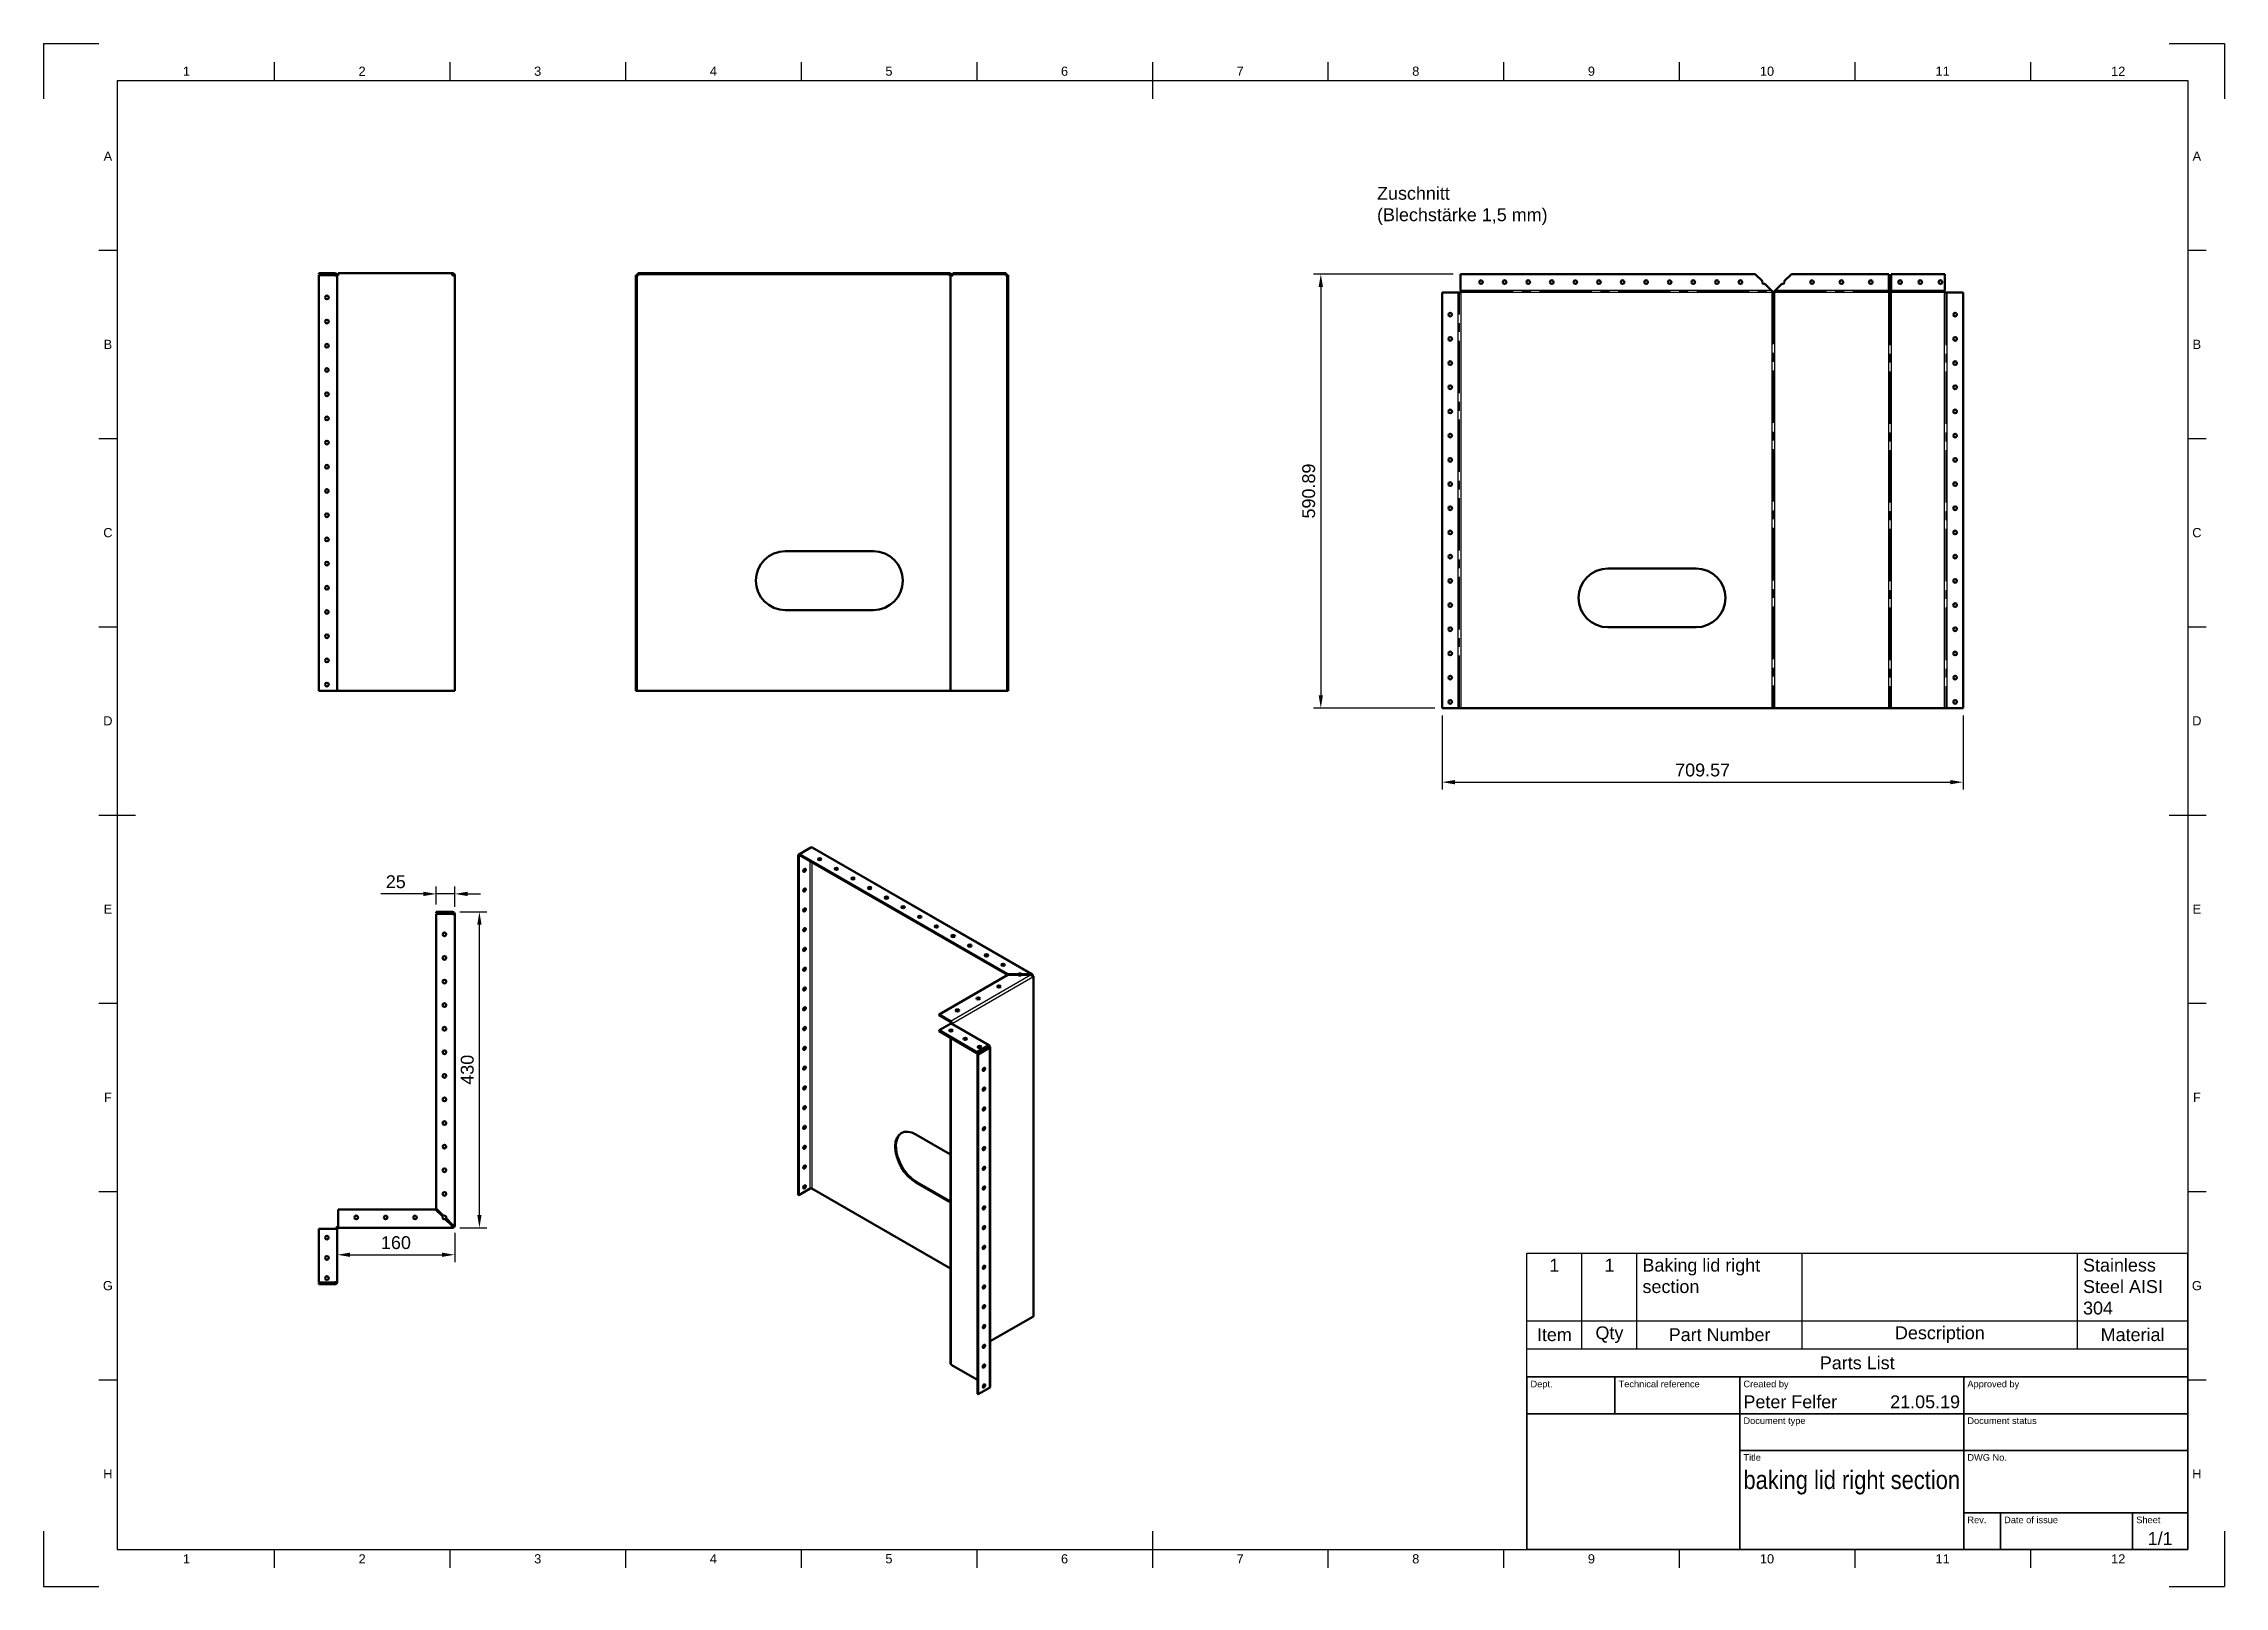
# Model space of a CAD drawing. Header units: millimetres. Extents: x 0 to 594, y 0 to 420.
import ezdxf
from ezdxf.enums import TextEntityAlignment as Align

# ---------------------------------------------------------------- set-up
doc = ezdxf.new("R2010")
doc.units = ezdxf.units.MM
doc.header["$LTSCALE"] = 0.75
doc.linetypes.add('CENTER2', pattern=[28.575, 19.05, -3.175, 3.175, -3.175])
for name, color, linetype, lineweight in [('Bend Center', 7, 'CENTER2', 25), ('Border', 7, 'Continuous', 25), ('FD_Dimensions', 7, 'Continuous', 25), ('Notes', 7, 'Continuous', 25), ('Parts Lists', 7, 'Continuous', 25), ('TitleBlock', 7, 'Continuous', 35), ('Visible', 7, 'Continuous', 50), ('Visible Narrow', 7, 'Continuous', 25)]:
    doc.layers.add(name, color=color, linetype=linetype, lineweight=lineweight)
doc.styles.add('FusionTitle', font='')
doc.styles.get("Standard").update_dxf_attribs({"font": 'arial.ttf'})
doc.styles.get('FusionTitle').set_extended_font_data('Arial Unicode MS')
doc.dimstyles.new('Dim-ISO-25', dxfattribs={"dimtxt": 3.5, "dimasz": 3.5, "dimexe": 2, "dimexo": 2, "dimgap": 1.5, "dimtad": 1, "dimzin": 12, "dimdsep": 46, "dimtxsty": 'Standard', "dimcen": 0, "dimazin": 3, "dimtp": 0.1, "dimtm": 0.1, "dimtfac": 0.714, "dimtmove": 0, "dimatfit": 3, "dimfxl": 1, "dimtzin": 12, "dimarcsym": 0})

# ---------------------------------------------------------------- blocks, each defined once
blk = doc.blocks.new('ISO_TITLEBLOCK')
at = {"layer": 'TitleBlock'}
for p, q in [((0, 47), (-180, 47)), ((-180, 47), (-180, 0)), ((-156, 37), (-156, 47)), ((-122, 0), (-122, 47)), ((-61, 0), (-61, 47)), ((0, 0), (0, 47)), ((-180, 37), (0, 37)), ((-122, 27), (0, 27)), ((-61, 10), (0, 10)), ((-51, 0), (-51, 10)), ((-15, 0), (-15, 10)), ((-180, 0), (0, 0))]:
    blk.add_line(p, q, dxfattribs=at)
at = {"layer": 'TitleBlock', "style": 'FusionTitle'}
for s, p in [('Dept.', (-179, 46)), ('Technical reference', (-155, 46)), ('Created by', (-121, 46)), ('Approved by', (-60, 46)), ('Document type', (-121, 36)), ('Document status', (-60, 36)), ('Title', (-121, 26)), ('DWG No.', (-60, 26)), ('Rev.', (-60, 9)), ('Date of issue', (-50, 9)), ('Sheet', (-14, 9))]:
    blk.add_text(s, height=1.8, dxfattribs=at).set_placement(p, align=Align.TOP_LEFT)
for tag, p, height in [('DEPT', (-179, 38.5), 3.5), ('TECHNICAL_REFERENCE', (-155, 38.5), 3.5), ('CREATED_BY', (-121, 38.5), 3.5), ('APPROVED_BY', (-60, 38.5), 3.5), ('DOCUMENT_TYPE', (-121, 28.5), 3.5), ('DOCUMENT_STATUS', (-60, 28.5), 3.5), ('TITLE_1', (-121, 16.5), 5), ('TITLE_2', (-121, 9), 5), ('TITLE_3', (-121, 1.5), 5), ('DATE_OF_ISSUE', (-50, 1.5), 3.5)]:
    blk.add_attdef(tag, p, '', height=height, dxfattribs=at)
for tag, p in [('CREATED_DATE', (-62, 38.5)), ('APPROVED_DATE', (-1, 38.5))]:
    blk.add_attdef(tag, text='', height=3.5, dxfattribs=at).set_placement(p, align=Align.RIGHT)
for tag, height, p in [('DRAWING_NUMBER', 5, (-30.5, 16.6)), ('REV', 3.5, (-56, 3.1)), ('SHEET', 3.5, (-7.5, 3.1))]:
    blk.add_attdef(tag, text='', height=height, dxfattribs=at).set_placement(p, align=Align.MIDDLE)
blk = doc.blocks.new('ISO_A2_SHEET')
at = {"layer": 'Border'}
for p, q in [((0, 420), (15, 420)), ((0, 420), (0, 405)), ((579, 420), (594, 420)), ((594, 420), (594, 405)), ((20, 410), (584, 410)), ((20, 410), (20, 10)), ((62.8335, 415), (62.8335, 410)), ((110.6668, 415), (110.6668, 410)), ((158.5001, 415), (158.5001, 410)), ((206.3334, 415), (206.3334, 410)), ((254.1667, 415), (254.1667, 410)), ((302, 415), (302, 405)), ((349.8333, 415), (349.8333, 410)), ((397.6666, 415), (397.6666, 410)), ((445.4999, 415), (445.4999, 410)), ((493.3332, 415), (493.3332, 410)), ((541.1665, 415), (541.1665, 410)), ((584, 410), (584, 10)), ((15, 363.75), (20, 363.75)), ((584, 363.75), (589, 363.75)), ((15, 312.5), (20, 312.5)), ((584, 312.5), (589, 312.5)), ((15, 261.25), (20, 261.25)), ((584, 261.25), (589, 261.25)), ((15, 210), (25, 210)), ((579, 210), (589, 210)), ((15, 158.75), (20, 158.75)), ((584, 158.75), (589, 158.75)), ((15, 107.5), (20, 107.5)), ((584, 107.5), (589, 107.5)), ((15, 56.25), (20, 56.25)), ((584, 56.25), (589, 56.25)), ((0, 15), (0, 0)), ((302, 15), (302, 5)), ((594, 15), (594, 0)), ((20, 10), (584, 10)), ((62.8335, 10), (62.8335, 5)), ((110.6668, 10), (110.6668, 5)), ((158.5001, 10), (158.5001, 5)), ((206.3334, 10), (206.3334, 5)), ((254.1667, 10), (254.1667, 5)), ((349.8333, 10), (349.8333, 5)), ((397.6666, 10), (397.6666, 5)), ((445.4999, 10), (445.4999, 5)), ((493.3332, 10), (493.3332, 5)), ((541.1665, 10), (541.1665, 5)), ((0, 0), (15, 0)), ((579, 0), (594, 0))]:
    blk.add_line(p, q, dxfattribs=at)
at = {"layer": 'Border', "style": 'FusionTitle'}
for s, p in [('1', (38.91685, 412.5)), ('2', (86.75015, 412.5)), ('3', (134.58345, 412.5)), ('4', (182.41675, 412.5)), ('5', (230.25005, 412.5)), ('6', (278.08335, 412.5)), ('7', (325.91665, 412.5)), ('8', (373.74995, 412.5)), ('9', (421.58325, 412.5)), ('10', (469.41655, 412.5)), ('11', (517.24985, 412.5)), ('12', (565.08315, 412.5)), ('A', (17.5, 389.375)), ('A', (586.5, 389.375)), ('B', (17.5, 338.125)), ('B', (586.5, 338.125)), ('C', (17.5, 286.875)), ('C', (586.5, 286.875)), ('D', (17.5, 235.625)), ('D', (586.5, 235.625)), ('E', (17.5, 184.375)), ('E', (586.5, 184.375)), ('F', (17.5, 133.125)), ('F', (586.5, 133.125)), ('G', (17.5, 81.875)), ('G', (586.5, 81.875)), ('H', (17.5, 30.625)), ('H', (586.5, 30.625)), ('1', (38.91685, 7.5)), ('2', (86.75015, 7.5)), ('3', (134.58345, 7.5)), ('4', (182.41675, 7.5)), ('5', (230.25005, 7.5)), ('6', (278.08335, 7.5)), ('7', (325.91665, 7.5)), ('8', (373.74995, 7.5)), ('9', (421.58325, 7.5)), ('10', (469.41655, 7.5)), ('11', (517.24985, 7.5)), ('12', (565.08315, 7.5))]:
    blk.add_text(s, height=2.5, dxfattribs=at).set_placement(p, align=Align.MIDDLE)
blk = doc.blocks.new('*D14')
at = {"layer": 'Defpoints', "color": 0, "transparency": 16777216}
for p in [(385.912137, 357.2824), (347.883221, 239.103816), (380.921421, 239.103816)]:
    blk.add_point(p, dxfattribs=at)
at = {"layer": 'FD_Dimensions', "lineweight": -2, "transparency": 16777216}
for p, q in [((383.912137, 357.2824), (345.883221, 357.2824)), ((347.883221, 353.7824), (347.883221, 242.603816)), ((378.921421, 239.103816), (345.883221, 239.103816))]:
    blk.add_line(p, q, dxfattribs=at)
at = {"layer": 'FD_Dimensions', "transparency": 16777216}
for points in [[(347.299888, 353.7824), (348.466554, 353.7824), (347.883221, 357.2824)], [(347.299888, 242.603816), (348.466554, 242.603816), (347.883221, 239.103816)]]:
    blk.add_solid(points, dxfattribs=at)
at = {"layer": 'FD_Dimensions', "color": 0, "transparency": 16777216, "insert": (344.596215, 298.193108), "char_height": 3.5, "attachment_point": 5, "rotation": 90}
blk.add_mtext('590.89', dxfattribs=at)
blk = doc.blocks.new('*D15')
at = {"layer": 'Defpoints', "color": 0, "transparency": 16777216}
for p in [(380.921421, 239.103816), (522.835757, 239.103816), (522.835757, 218.940445)]:
    blk.add_point(p, dxfattribs=at)
at = {"layer": 'FD_Dimensions', "lineweight": -2, "transparency": 16777216}
for p, q in [((380.921421, 237.103816), (380.921421, 216.940445)), ((522.835757, 237.103816), (522.835757, 216.940445)), ((384.421421, 218.940445), (519.335757, 218.940445))]:
    blk.add_line(p, q, dxfattribs=at)
at = {"layer": 'FD_Dimensions', "transparency": 16777216}
for points in [[(384.421421, 219.523778), (384.421421, 218.357112), (380.921421, 218.940445)], [(519.335757, 219.523778), (519.335757, 218.357112), (522.835757, 218.940445)]]:
    blk.add_solid(points, dxfattribs=at)
at = {"layer": 'FD_Dimensions', "color": 0, "transparency": 16777216, "insert": (451.878589, 222.22745), "char_height": 3.5, "attachment_point": 5}
blk.add_mtext('709.57', dxfattribs=at)
blk = doc.blocks.new('*D16')
at = {"layer": 'Defpoints', "color": 0, "transparency": 16777216}
for p in [(111.367018, 183.635934), (118.703068, 183.635934), (111.367018, 97.635934)]:
    blk.add_point(p, dxfattribs=at)
at = {"layer": 'FD_Dimensions', "lineweight": -2, "transparency": 16777216}
for p, q in [((113.367018, 183.635934), (120.703068, 183.635934)), ((118.703068, 101.135934), (118.703068, 180.135934)), ((113.367018, 97.635934), (120.703068, 97.635934))]:
    blk.add_line(p, q, dxfattribs=at)
at = {"layer": 'FD_Dimensions', "transparency": 16777216}
for points in [[(118.119735, 180.135934), (119.286401, 180.135934), (118.703068, 183.635934)], [(118.119735, 101.135934), (119.286401, 101.135934), (118.703068, 97.635934)]]:
    blk.add_solid(points, dxfattribs=at)
at = {"layer": 'FD_Dimensions', "color": 0, "transparency": 16777216, "insert": (115.414869, 140.635934), "char_height": 3.5, "attachment_point": 5, "rotation": 90}
blk.add_mtext('430', dxfattribs=at)
blk = doc.blocks.new('*D17')
at = {"layer": 'Defpoints', "color": 0, "transparency": 16777216}
for p in [(106.967018, 188.527206), (106.967018, 183.635934), (111.967018, 183.035934)]:
    blk.add_point(p, dxfattribs=at)
at = {"layer": 'FD_Dimensions', "lineweight": -2, "transparency": 16777216}
for p, q in [((106.967018, 185.635934), (106.967018, 190.527206)), ((111.967018, 185.035934), (111.967018, 190.527206)), ((103.467018, 188.527206), (91.867427, 188.527206)), ((111.967018, 188.527206), (106.967018, 188.527206)), ((115.467018, 188.527206), (118.967018, 188.527206))]:
    blk.add_line(p, q, dxfattribs=at)
at = {"layer": 'FD_Dimensions', "transparency": 16777216}
for points in [[(103.467018, 189.11054), (103.467018, 187.943873), (106.967018, 188.527206)], [(115.467018, 189.11054), (115.467018, 187.943873), (111.967018, 188.527206)]]:
    blk.add_solid(points, dxfattribs=at)
at = {"layer": 'FD_Dimensions', "color": 0, "transparency": 16777216, "insert": (95.917222, 191.814212), "char_height": 3.5, "attachment_point": 5}
blk.add_mtext('25', dxfattribs=at)
blk = doc.blocks.new('*D18')
at = {"layer": 'Defpoints', "color": 0, "transparency": 16777216}
for p in [(111.967018, 98.235934), (79.967018, 90.271283), (111.967018, 90.271283)]:
    blk.add_point(p, dxfattribs=at)
at = {"layer": 'FD_Dimensions', "lineweight": -2, "transparency": 16777216}
for p, q in [((111.967018, 96.235934), (111.967018, 88.271283)), ((83.467018, 90.271283), (108.467018, 90.271283))]:
    blk.add_line(p, q, dxfattribs=at)
at = {"layer": 'FD_Dimensions', "transparency": 16777216}
for points in [[(83.467018, 90.854616), (83.467018, 89.687949), (79.967018, 90.271283)], [(108.467018, 90.854616), (108.467018, 89.687949), (111.967018, 90.271283)]]:
    blk.add_solid(points, dxfattribs=at)
at = {"layer": 'FD_Dimensions', "color": 0, "transparency": 16777216, "insert": (95.967018, 93.558288), "char_height": 3.5, "attachment_point": 5}
blk.add_mtext('160', dxfattribs=at)
blk = doc.blocks.new('*T13')
at = {"layer": 'Parts Lists', "color": 0, "linetype": 'ByBlock', "lineweight": -2, "transparency": 16777216}
for p, q in [((0, 33.695771), (180, 33.695771)), ((0, 0), (0, 33.695771)), ((15, 7.666667), (15, 33.695771)), ((30, 7.666667), (30, 33.695771)), ((75, 7.666667), (75, 33.695771)), ((150, 7.666667), (150, 33.695771)), ((180, 0), (180, 33.695771)), ((0, 15.333333), (180, 15.333333)), ((0, 7.666667), (180, 7.666667)), ((0, 0), (180, 0))]:
    blk.add_line(p, q, dxfattribs=at)
at = {"layer": 'Parts Lists', "color": 0, "transparency": 16777216, "char_height": 3.5}
for s, insert, width, attachment_point in [('1', (7.5, 32.195771), 12, 2), ('1', (22.5, 32.195771), 12, 2), ('Baking lid right section', (31.5, 32.195771), 42, 1), ('Stainless Steel AISI 304', (151.5, 32.195771), 27, 1), ('Item', (7.5, 11.5), 12, 5), ('Qty', (22.5, 11.5), 12, 5), ('Part Number', (52.5, 11.5), 42, 5), ('Description', (112.5, 11.5), 72, 5), ('Material', (165, 11.5), 27, 5), ('Parts List', (90, 3.833333), 177, 5)]:
    blk.add_mtext(s, dxfattribs=dict(at, insert=insert, width=width, attachment_point=attachment_point))

msp = doc.modelspace()

# ---------------------------------------------------------------- linework, layer by layer
at = {"layer": 'Bend Center'}
for p, q in [((385.6607, 239.1038), (385.6607, 352.2038)), ((386, 352.5431), (470.9272, 352.5431)), ((471.1393, 352.4552), (471.1393, 239.1038)), ((471.3514, 352.5431), (502.5786, 352.5431)), ((502.9179, 352.2038), (502.9179, 239.1038)), ((503.2572, 352.5431), (517.7572, 352.5431)), ((518.0965, 352.2038), (518.0965, 239.1038))]:
    msp.add_line(p, q, dxfattribs=at)
at = {"layer": 'Visible'}
for p, q in [((74.967, 357.5058), (74.967, 357.2058)), ((79.367, 357.5058), (74.967, 357.5058)), ((79.367, 357.2058), (74.967, 357.2058)), ((74.967, 356.9937), (74.967, 243.8058)), ((79.367, 356.9937), (74.967, 356.9937)), ((79.367, 357.5058), (79.367, 357.2058)), ((79.367, 356.9058), (79.367, 356.9937)), ((79.367, 356.9058), (79.967, 356.9058)), ((80.267, 356.9058), (79.967, 356.9058)), ((79.967, 356.9058), (79.967, 243.8058)), ((80.267, 357.5058), (111.1549, 357.5058)), ((80.267, 357.5058), (80.267, 356.9058)), ((111.367, 357.5058), (111.1549, 357.5058)), ((111.367, 357.2058), (111.2963, 357.2058)), ((111.367, 356.9937), (111.3472, 356.9937)), ((111.367, 357.5058), (111.367, 357.2058)), ((111.367, 356.9058), (111.367, 356.9937)), ((111.367, 356.9058), (111.967, 356.9058)), ((111.967, 243.8058), (111.967, 356.9058)), ((385.9121, 357.2824), (385.9121, 352.8824)), ((466.1879, 357.2824), (385.9121, 357.2824)), ((468.1567, 355.3136), (466.1879, 357.2824)), ((476.0907, 357.2824), (474.1219, 355.3136)), ((502.5786, 357.2824), (476.0907, 357.2824)), ((502.5786, 352.2038), (502.5786, 357.2824)), ((503.2572, 357.2824), (503.2572, 352.2038)), ((517.845, 357.2824), (503.2572, 357.2824)), ((517.845, 352.8824), (517.845, 357.2824)), ((380.9214, 352.2917), (380.9214, 239.1038)), ((385.3214, 352.2917), (380.9214, 352.2917)), ((385.3214, 352.2038), (385.3214, 352.2917)), ((386, 352.2038), (385.3214, 352.2038)), ((385.9121, 352.8824), (386, 352.8824)), ((386, 352.8824), (386, 352.2038)), ((470.9272, 352.5431), (468.8312, 354.6391)), ((473.4474, 354.6391), (471.3514, 352.5431)), ((503.2572, 352.2038), (502.5786, 352.2038)), ((517.7572, 352.8824), (517.845, 352.8824)), ((517.7572, 352.2038), (517.7572, 352.8824)), ((518.4358, 352.2038), (517.7572, 352.2038)), ((518.4358, 352.2917), (518.4358, 352.2038)), ((522.8358, 352.2917), (518.4358, 352.2917)), ((522.8358, 239.1038), (522.8358, 352.2917)), ((426.1, 277.1038), (450.1, 277.1038)), ((450.1, 261.1038), (426.1, 261.1038)), ((79.367, 243.8058), (74.967, 243.8058)), ((79.367, 243.8058), (79.967, 243.8058)), ((79.967, 243.8058), (80.267, 243.8058)), ((111.367, 243.8058), (80.267, 243.8058)), ((111.967, 243.8058), (111.367, 243.8058)), ((380.9214, 239.1038), (522.8358, 239.1038))]:
    msp.add_line(p, q, dxfattribs=at)
at = {"layer": 'Visible', "extrusion": (1, -2e-16, 2.966e-13)}
for p, q in [((161.3138, 356.9937), (161.6138, 356.9937)), ((161.3138, 243.8058), (161.3138, 356.9937)), ((161.6138, 356.9937), (161.6138, 243.8058)), ((161.9138, 356.9058), (161.6138, 356.9058)), ((161.8259, 357.5058), (161.8259, 357.2058)), ((161.8259, 357.5058), (242.1017, 357.5058)), ((242.1017, 357.2058), (161.8259, 357.2058)), ((161.9138, 357.2058), (161.9138, 356.9058)), ((242.1017, 357.5058), (242.1017, 357.2058)), ((242.3138, 357.5058), (242.1017, 357.5058)), ((242.3138, 357.2058), (242.1017, 357.2058)), ((242.3138, 357.5058), (242.3138, 357.2058)), ((246.7138, 357.5058), (242.3138, 357.5058)), ((246.7138, 357.2058), (242.3138, 357.2058)), ((247.0138, 356.9058), (246.7138, 356.9058)), ((247.0138, 356.9058), (247.6138, 356.9058)), ((247.0138, 243.8058), (247.0138, 356.9058)), ((247.6138, 357.5058), (247.6138, 357.2058)), ((247.6138, 357.5058), (262.2017, 357.5058)), ((247.6138, 357.2058), (247.6138, 356.9058)), ((262.2017, 357.2058), (247.6138, 357.2058)), ((262.1138, 356.9058), (262.1138, 357.2058)), ((262.4138, 356.9058), (262.1138, 356.9058)), ((262.2017, 357.5058), (262.2017, 357.2058)), ((262.4138, 243.8058), (262.4138, 356.9937)), ((262.7138, 356.9937), (262.4138, 356.9937)), ((262.7138, 356.9937), (262.7138, 243.8058)), ((202.0138, 281.8058), (226.0138, 281.8058)), ((226.0138, 265.8058), (202.0138, 265.8058)), ((161.3138, 243.8058), (161.6138, 243.8058)), ((161.6138, 243.8058), (161.9138, 243.8058)), ((161.9138, 243.8058), (246.7138, 243.8058)), ((247.0138, 243.8058), (246.7138, 243.8058)), ((247.0138, 243.8058), (247.6138, 243.8058)), ((247.6138, 243.8058), (262.1138, 243.8058)), ((262.1138, 243.8058), (262.4138, 243.8058)), ((262.7138, 243.8058), (262.4138, 243.8058))]:
    msp.add_line(p, q, dxfattribs=at)
at = {"layer": 'Visible', "extrusion": (0.707107, -0.407196, 0.578093)}
for p, q in [((205.8597, 199.3509), (205.4976, 199.1424)), ((205.4976, 106.6059), (205.4976, 199.1424)), ((205.4976, 199.1424), (205.7097, 199.0202)), ((205.8603, 199.1069), (205.7097, 199.0202)), ((205.7097, 199.0202), (205.7097, 106.4838)), ((208.971, 201.1442), (205.8597, 199.3525)), ((205.8597, 199.3525), (262.6232, 166.6646)), ((205.8597, 199.3525), (205.8597, 199.1072)), ((262.5603, 166.4556), (205.8597, 199.1072)), ((209.0331, 201.1084), (208.971, 201.1442)), ((209.3325, 201.1378), (269.22, 166.6509)), ((262.6232, 166.4918), (243.8935, 155.7061)), ((265.4075, 166.6646), (262.6232, 166.6646)), ((262.6232, 166.6646), (262.6232, 166.4918)), ((265.4075, 166.4918), (262.6232, 166.4918)), ((265.4075, 166.4918), (265.4075, 166.6646)), ((266.3615, 166.6646), (266.3615, 166.4918)), ((268.8458, 166.6646), (266.3615, 166.6646)), ((268.8458, 166.4918), (266.3615, 166.4918)), ((268.8458, 166.6646), (268.8458, 166.4918)), ((269.5958, 166.0877), (269.5958, 73.6231)), ((247.0048, 153.9144), (243.8935, 155.7061)), ((243.8935, 155.7061), (243.8935, 155.4608)), ((247.0048, 153.6691), (243.8935, 155.4608)), ((247.0048, 153.1815), (243.8935, 151.3898)), ((243.8935, 151.3898), (254.2087, 145.4497)), ((243.8935, 151.3898), (243.8935, 151.1445)), ((254.2087, 145.2044), (243.8935, 151.1445)), ((247.0411, 151.3446), (247.0411, 151.0269)), ((247.0411, 149.3319), (247.0411, 60.5928)), ((247.429, 153.1796), (247.2169, 153.3017)), ((247.3042, 153.2109), (257.5572, 147.3065)), ((257.3199, 147.2413), (254.2087, 145.4497)), ((257.3199, 146.9961), (254.2087, 145.2044)), ((254.2087, 145.4497), (254.2087, 145.2044)), ((254.3587, 144.9446), (257.4699, 146.7363)), ((254.5708, 144.8225), (254.3587, 144.9446)), ((254.3587, 52.4082), (254.3587, 144.9446)), ((257.6821, 146.6141), (254.5708, 144.8225)), ((254.5708, 144.8225), (254.5708, 52.286)), ((257.2578, 147.2771), (257.3199, 147.2413)), ((257.3199, 147.2413), (257.3199, 146.9961)), ((257.6821, 147.0309), (257.4699, 146.9088)), ((257.6821, 146.6141), (257.4699, 146.7363)), ((257.6821, 146.5423), (257.6821, 146.6141)), ((257.8578, 146.7866), (257.8578, 54.322)), ((237.6002, 123.0137), (247.0411, 117.577)), ((205.7097, 106.4838), (208.821, 108.2754)), ((209.2453, 108.2754), (247.0411, 86.5102)), ((247.0411, 104.4963), (237.6002, 109.9329)), ((237.8124, 110.0551), (247.0411, 104.7406)), ((205.4976, 106.6059), (205.7097, 106.4838)), ((269.42, 73.3788), (257.8578, 66.7205)), ((247.2169, 60.3485), (254.3587, 56.2358)), ((257.6821, 54.0777), (254.5708, 52.286)), ((254.5708, 52.286), (254.3587, 52.4082))]:
    msp.add_line(p, q, dxfattribs=at)
at = {"layer": 'Visible', "extrusion": (-6e-16, -1, 2.967e-13)}
for p, q in [((106.967, 183.6359), (106.967, 183.3359)), ((111.367, 183.6359), (106.967, 183.6359)), ((111.367, 183.3359), (106.967, 183.3359)), ((106.967, 183.1238), (106.967, 102.8481)), ((111.367, 183.1238), (106.967, 183.1238)), ((111.367, 183.6359), (111.367, 183.3359)), ((111.367, 183.0359), (111.367, 183.1238)), ((111.367, 183.0359), (111.967, 183.0359)), ((111.967, 183.0359), (111.967, 98.2359)), ((106.7549, 102.6359), (80.267, 102.6359)), ((80.267, 98.2359), (80.267, 102.6359)), ((108.7237, 100.6671), (106.7549, 102.6359)), ((108.9358, 100.8793), (106.967, 102.8481)), ((74.967, 97.3359), (74.967, 82.7481)), ((79.367, 97.3359), (74.967, 97.3359)), ((79.367, 97.3359), (79.967, 97.3359)), ((79.967, 97.3359), (79.967, 82.8359)), ((80.267, 98.2359), (80.267, 97.6359)), ((111.367, 97.6359), (80.267, 97.6359)), ((111.1549, 98.2359), (109.3982, 99.9926)), ((111.367, 98.4481), (109.6104, 100.2047)), ((111.967, 98.2359), (111.667, 98.2359)), ((79.367, 82.7481), (74.967, 82.7481)), ((74.967, 82.2359), (74.967, 82.5359)), ((74.967, 82.5359), (79.367, 82.5359)), ((79.367, 82.2359), (74.967, 82.2359)), ((79.367, 82.8359), (79.967, 82.8359)), ((79.367, 82.8359), (79.367, 82.7481)), ((79.367, 82.2359), (79.367, 82.5359))]:
    msp.add_line(p, q, dxfattribs=at)
at = {"layer": 'Visible', "extrusion": (0, 0, -1)}
for centre in [(-77.167, 350.9176), (-391.5231, 355.0824), (-397.9462, 355.0824), (-404.3692, 355.0824), (-410.7923, 355.0824), (-417.2154, 355.0824), (-423.6385, 355.0824), (-430.0615, 355.0824), (-436.4846, 355.0824), (-442.9077, 355.0824), (-449.3308, 355.0824), (-455.7539, 355.0824), (-462.1769, 355.0824), (-481.6786, 355.0824), (-489.6786, 355.0824), (-497.6786, 355.0824), (-505.6572, 355.0824), (-511.1572, 355.0824), (-516.6572, 355.0824), (-77.167, 344.3293), (-383.1214, 346.2156), (-520.6358, 346.2156), (-383.1214, 339.6273), (-520.6358, 339.6273), (-77.167, 337.7411), (-383.1214, 333.0391), (-520.6358, 333.0391), (-77.167, 331.1529), (-383.1214, 326.4509), (-520.6358, 326.4509), (-77.167, 324.5646), (-77.167, 317.9764), (-383.1214, 319.8626), (-520.6358, 319.8626), (-77.167, 311.3882), (-383.1214, 313.2744), (-520.6358, 313.2744), (-77.167, 304.7999), (-383.1214, 306.6862), (-520.6358, 306.6862), (-77.167, 298.2117), (-383.1214, 300.0979), (-520.6358, 300.0979), (-77.167, 291.6235), (-383.1214, 293.5097), (-520.6358, 293.5097), (-77.167, 285.0352), (-383.1214, 286.9215), (-520.6358, 286.9215), (-383.1214, 280.3332), (-520.6358, 280.3332), (-77.167, 278.447), (-383.1214, 273.745), (-520.6358, 273.745), (-77.167, 271.8588), (-383.1214, 267.1568), (-520.6358, 267.1568), (-77.167, 265.2705), (-77.167, 258.6823), (-383.1214, 260.5685), (-520.6358, 260.5685), (-77.167, 252.0941), (-383.1214, 253.9803), (-520.6358, 253.9803), (-77.167, 245.5058), (-383.1214, 247.3921), (-520.6358, 247.3921), (-383.1214, 240.8038), (-520.6358, 240.8038), (-109.167, 177.5129), (-109.167, 171.0898), (-109.167, 164.6667), (-109.167, 158.2436), (-109.167, 151.8205), (-109.167, 145.3975), (-109.167, 138.9744), (-109.167, 132.5513), (-109.167, 126.1282), (-109.167, 119.7052), (-109.167, 113.2821), (-109.167, 106.859), (-77.167, 94.9359), (-85.167, 100.4359), (-93.167, 100.4359), (-101.167, 100.4359), (-77.167, 89.4359), (-77.167, 83.9359)]:
    msp.add_circle(centre, 0.5, dxfattribs=at)
at = {"layer": 'Visible'}
for centre, radius, start, end in [((79.367, 356.9058), 0.6, 0, 90), ((79.367, 356.9058), 0.3, 0, 90), ((246.7138, 356.9058), 0.6, 0, 90), ((246.7138, 356.9058), 0.3, 0, 90), ((471.1393, 352.7552), 0.3, 225, 315), ((111.367, 183.0359), 0.6, 0, 90), ((111.367, 183.0359), 0.3, 0, 90), ((80.267, 97.3359), 0.3, 90, 180), ((111.367, 98.2359), 0.3, 270, 0), ((79.367, 82.8359), 0.3, 270, 0)]:
    msp.add_arc(centre, radius, start, end, dxfattribs=at)
at = {"layer": 'Visible', "extrusion": (0, 0, -1)}
for centre, radius, start, end in [((-468.6, 355.0824), 0.5, 242.457603, 27.542397), ((-473.6786, 355.0824), 0.5, 152.457603, 297.542397), ((-426.1, 269.1038), 8, 270, 90), ((-450.1, 269.1038), 8, 90, 270), ((-109.167, 100.4359), 0.5, 62.457603, 207.542397), ((-80.267, 97.3359), 0.6, 360, 90), ((-109.167, 100.4359), 0.5, 242.457603, 27.542397), ((-111.367, 98.2359), 0.6, 180, 270), ((-79.367, 82.8359), 0.6, 180, 270)]:
    msp.add_arc(centre, radius, start, end, dxfattribs=at)
at = {"layer": 'Visible', "extrusion": (0, -2e-16, -1)}
for centre, start, end in [((-202.0138, 273.8058), 270, 90), ((-226.0138, 273.8058), 90, 270)]:
    msp.add_arc(centre, 8, start, end, dxfattribs=at)
at = {"layer": 'Visible'}
for centre, major_axis, ratio, start_param, end_param in [((209.0331, 200.6179), (0.2994, 0.52), 0.57809312, 0, 0.78346445), ((211.3829, 197.7183), (0.5, 0), 0.5758617, 0.43996528, 2.70162737), ((207.0532, 195.0707), (0.2495, 0.4333), 0.57809312, 3.57883851, 5.84593945), ((215.9247, 195.1029), (0.5, 0), 0.5758617, 0.43996528, 2.70162737), ((220.4665, 192.4874), (0.5, 0), 0.5758617, 0.43996528, 2.70162737), ((225.0083, 189.872), (0.5, 0), 0.5758617, 0.43996528, 2.70162737), ((207.0532, 189.6845), (0.2495, 0.4333), 0.57809312, 3.57883851, 5.84593945), ((207.0532, 184.2983), (0.2495, 0.4333), 0.57809312, 3.57883851, 5.84593945), ((229.5501, 187.2565), (0.5, 0), 0.5758617, 0.43996528, 2.70162737), ((234.0919, 184.6411), (0.5, 0), 0.5758617, 0.43996528, 2.70162737), ((207.0532, 178.9121), (0.2495, 0.4333), 0.57809312, 3.57883851, 5.84593945), ((238.6337, 182.0256), (-0.5, 0), 0.5758617, 3.58155794, 5.84322002), ((243.1755, 179.4102), (0.5, 0), 0.5758617, 0.43996528, 2.70162737), ((207.0532, 173.5259), (0.2495, 0.4333), 0.57809312, 3.57883851, 5.84593945), ((247.7173, 176.7947), (0.5, 0), 0.5758617, 0.43996528, 2.70162737), ((252.2591, 174.1793), (0.5, 0), 0.5758617, 0.43996528, 2.70162737), ((207.0532, 168.1397), (0.2495, 0.4333), 0.57809312, 3.57883851, 5.84593945), ((256.8009, 171.5638), (0.5, 0), 0.5758617, 0.43996528, 2.70162737), ((261.3427, 168.9484), (0.5, 0), 0.5758617, 0.43996528, 2.70162737), ((265.8845, 166.3329), (0.5, 0), 0.5758617, 0.43996528, 2.70162737), ((207.0532, 162.7535), (0.2495, 0.4333), 0.57809312, 3.57883851, 5.84593945), ((260.2276, 163.0754), (0.5, 0), 0.5758617, 0.43996528, 2.70162737), ((268.9958, 166.0877), (-0.3, 0), 0.5758617, 3.4496788, 3.62824115), ((207.0532, 157.3673), (0.2495, 0.4333), 0.57809312, 3.57883851, 5.84593945), ((248.9139, 156.5602), (0.5, 0), 0.5758617, 0.43996528, 2.70162737), ((254.5708, 159.8178), (0.5, 0), 0.5758617, 0.43996528, 2.70162737), ((207.0532, 151.9811), (0.2495, 0.4333), 0.57809312, 3.57883851, 5.84593945), ((247.1462, 151.0631), (0.5, 0), 0.5758617, 0.43996528, 2.70162737), ((247.0048, 153.4239), (-0.2994, 0.52), 0.57809312, 3.92892453, 5.49972085), ((247.0048, 153.4239), (-0.1497, 0.26), 0.57809312, 3.92892453, 5.49972085), ((247.0048, 152.6909), (0.2994, 0.52), 0.57809312, 0, 0.78346445), ((247.6411, 153.0574), (0.3, 0), 0.5758617, 2.35619449, 2.52305534), ((251.0353, 148.8235), (0.5, 0), 0.5758617, 0.43996528, 2.70162737), ((207.0532, 146.595), (0.2495, 0.4333), 0.57809312, 3.57883851, 5.84593945), ((254.9243, 146.5839), (0.5, 0), 0.5758617, 0.43996528, 2.70162737), ((257.2578, 146.7866), (0.2994, 0.52), 0.57809312, -0.78733187, 0.78346445), ((257.2578, 146.7866), (0.1497, 0.26), 0.57809312, -0.78733187, 0.48621309), ((257.2578, 146.7866), (-0.3, 0), 0.5758617, 2.65463306, 3.92699082), ((207.0532, 141.2088), (0.2495, 0.4333), 0.57809312, 3.57883851, 5.84593945), ((255.9143, 140.8729), (0.2495, 0.4333), 0.57809312, 3.57883851, 5.84593945), ((207.0532, 135.8226), (0.2495, 0.4333), 0.57809312, 3.57883851, 5.84593945), ((207.0532, 130.4364), (0.2495, 0.4333), 0.57809312, 3.57883851, 5.84593945), ((255.9143, 135.4867), (0.2495, 0.4333), 0.57809312, 3.57883851, 5.84593945), ((207.0532, 125.0502), (0.2495, 0.4333), 0.57809312, 3.57883851, 5.84593945), ((255.9143, 130.1006), (0.2495, 0.4333), 0.57809312, 3.57883851, 5.84593945), ((255.9143, 124.7144), (0.2495, 0.4333), 0.57809312, 3.57883851, 5.84593945), ((207.0532, 119.664), (0.2495, 0.4333), 0.57809312, 3.57883851, 5.84593945), ((237.8124, 116.5955), (-3.9923, 6.9327), 0.57809312, 0.02646847, 2.3581282), ((255.9143, 119.3282), (0.2495, 0.4333), 0.57809312, 3.57883851, 5.84593945), ((207.0532, 114.2778), (0.2495, 0.4333), 0.57809312, 3.57883851, 5.84593945), ((255.9143, 113.942), (0.2495, 0.4333), 0.57809312, 3.57883851, 5.84593945), ((207.0532, 108.8916), (0.2495, 0.4333), 0.57809312, 3.57883851, 5.84593945), ((255.9143, 108.5558), (0.2495, 0.4333), 0.57809312, 3.57883851, 5.84593945), ((255.9143, 103.1696), (0.2495, 0.4333), 0.57809312, 3.57883851, 5.84593945), ((255.9143, 97.7834), (0.2495, 0.4333), 0.57809312, 3.57883851, 5.84593945), ((255.9143, 92.3972), (0.2495, 0.4333), 0.57809312, 3.57883851, 5.84593945), ((255.9143, 87.011), (0.2495, 0.4333), 0.57809312, 3.57883851, 5.84593945), ((255.9143, 81.6248), (0.2495, 0.4333), 0.57809312, 3.57883851, 5.84593945), ((255.9143, 76.2386), (0.2495, 0.4333), 0.57809312, 3.57883851, 5.84593945), ((268.9958, 73.6231), (0.6, 0), 0.5758617, -0.78539816, 0), ((255.9143, 70.8524), (0.2495, 0.4333), 0.57809312, 3.57883851, 5.84593945), ((255.9143, 65.4662), (0.2495, 0.4333), 0.57809312, 3.57883851, 5.84593945), ((255.9143, 60.08), (0.2495, 0.4333), 0.57809312, 3.57883851, 5.84593945), ((255.9143, 54.6939), (0.2495, 0.4333), 0.57809312, 3.57883851, 5.84593945)]:
    msp.add_ellipse(centre, major_axis=major_axis, ratio=ratio, start_param=start_param, end_param=end_param, dxfattribs=at)
at = {"layer": 'Visible', "extrusion": (-3e-16, -3e-16, -1)}
for centre, major_axis, ratio, start_param, end_param in [((211.3829, 197.9636), (-0.5, 0), 0.5758617, 3.14159265, 9.42477796), ((215.9247, 195.3481), (-0.5, 0), 0.5758617, 3.14159265, 9.42477796), ((220.4665, 192.7327), (-0.5, 0), 0.5758617, 3.14159265, 9.42477796), ((225.0083, 190.1172), (-0.5, 0), 0.5758617, 3.14159265, 9.42477796), ((229.5501, 187.5018), (-0.5, 0), 0.5758617, 3.14159265, 9.42477796), ((234.0919, 184.8863), (-0.5, 0), 0.5758617, 3.14159265, 9.42477796), ((247.7173, 177.04), (-0.5, 0), 0.5758617, 3.14159265, 9.42477796), ((252.2591, 174.4245), (-0.5, 0), 0.5758617, 3.14159265, 9.42477796), ((256.8009, 171.8091), (-0.5, 0), 0.5758617, 3.14159265, 9.42477796), ((261.3427, 169.1936), (-0.5, 0), 0.5758617, 3.14159265, 9.42477796), ((260.2276, 163.3206), (-0.5, 0), 0.5758617, 3.14159265, 9.42477796), ((248.9139, 156.8055), (-0.5, 0), 0.5758617, 3.14159265, 9.42477796), ((247.1462, 151.3084), (-0.5, 0), 0.5758617, 3.14159265, 9.42477796), ((251.0353, 149.0688), (-0.5, 0), 0.5758617, 3.14159265, 9.42477796), ((254.9243, 146.8292), (-0.5, 0), 0.5758617, 3.14159265, 9.42477796), ((237.6002, 116.4733), (-3.9923, 6.9327), 0.57809312, 3.92505711, 7.06664976)]:
    msp.add_ellipse(centre, major_axis=major_axis, ratio=ratio, start_param=start_param, end_param=end_param, dxfattribs=at)
at = {"layer": 'Visible', "extrusion": (-3e-16, -4e-16, -1)}
for centre, major_axis, ratio, start_param, end_param in [((207.2654, 194.9485), (0.2495, 0.4333), 0.57809312, 1.57079633, 7.85398163), ((207.2654, 189.5623), (0.2495, 0.4333), 0.57809312, 1.57079633, 7.85398163), ((207.2654, 184.1761), (0.2495, 0.4333), 0.57809312, 1.57079633, 7.85398163), ((207.2654, 178.79), (0.2495, 0.4333), 0.57809312, 1.57079633, 7.85398163), ((207.2654, 173.4038), (0.2495, 0.4333), 0.57809312, 1.57079633, 7.85398163), ((207.2654, 168.0176), (0.2495, 0.4333), 0.57809312, 1.57079633, 7.85398163), ((207.2654, 162.6314), (0.2495, 0.4333), 0.57809312, 1.57079633, 7.85398163), ((207.2654, 157.2452), (0.2495, 0.4333), 0.57809312, 1.57079633, 7.85398163), ((207.2654, 151.859), (0.2495, 0.4333), 0.57809312, 1.57079633, 7.85398163), ((247.6411, 153.0574), (0.6, 0), 0.5758617, 3.66339664, 3.92699082), ((207.2654, 146.4728), (0.2495, 0.4333), 0.57809312, 1.57079633, 7.85398163), ((207.2654, 141.0866), (0.2495, 0.4333), 0.57809312, 1.57079633, 7.85398163), ((207.2654, 135.7004), (0.2495, 0.4333), 0.57809312, 1.57079633, 7.85398163), ((207.2654, 130.3142), (0.2495, 0.4333), 0.57809312, 1.57079633, 7.85398163), ((207.2654, 124.928), (0.2495, 0.4333), 0.57809312, 1.57079633, 7.85398163), ((207.2654, 119.5418), (0.2495, 0.4333), 0.57809312, 1.57079633, 7.85398163), ((207.2654, 114.1556), (0.2495, 0.4333), 0.57809312, 1.57079633, 7.85398163), ((207.2654, 108.7694), (0.2495, 0.4333), 0.57809312, 1.57079633, 7.85398163), ((257.2578, 54.322), (0.6, 0), 0.5758617, 0, 0.78539816)]:
    msp.add_ellipse(centre, major_axis=major_axis, ratio=ratio, start_param=start_param, end_param=end_param, dxfattribs=at)
at = {"layer": 'Visible', "extrusion": (-3e-16, -3e-16, -1)}
for centre in [(238.6337, 182.2709), (243.1755, 179.6554), (254.5708, 160.0631)]:
    msp.add_ellipse(centre, major_axis=(0.5, 0), ratio=0.5758617, dxfattribs=at)
at = {"layer": 'Visible', "extrusion": (-4e-16, 1e-16, -1)}
msp.add_ellipse((265.8845, 166.5782), major_axis=(-0.5, 0), ratio=0.5758617, start_param=0.30469265, end_param=2.8369, dxfattribs=at)
at = {"layer": 'Visible', "extrusion": (-3e-16, -1e-16, -1)}
msp.add_ellipse((265.8845, 166.5782), major_axis=(0.5, 0), ratio=0.5758617, start_param=0.30469265, end_param=2.8369, dxfattribs=at)
at = {"layer": 'Visible', "extrusion": (-3e-16, 1e-16, -1)}
msp.add_ellipse((268.9958, 166.0877), major_axis=(-0.6, 0), ratio=0.5758617, start_param=2.35619449, end_param=3.92699082, dxfattribs=at)
at = {"layer": 'Visible', "extrusion": (-4e-16, -2e-16, -1)}
msp.add_ellipse((257.2578, 146.7866), major_axis=(-0.6, 0), ratio=0.5758617, start_param=2.35619449, end_param=3.92699082, dxfattribs=at)
at = {"layer": 'Visible', "extrusion": (-2e-16, -3e-16, -1)}
for centre in [(256.1264, 140.7508), (256.1264, 135.3646), (256.1264, 129.9784), (256.1264, 124.5922), (256.1264, 119.206), (256.1264, 113.8198), (256.1264, 108.4336), (256.1264, 103.0474), (256.1264, 97.6612), (256.1264, 92.275), (256.1264, 86.8889), (256.1264, 81.5027), (256.1264, 76.1165), (256.1264, 70.7303), (256.1264, 65.3441), (256.1264, 59.9579), (256.1264, 54.5717)]:
    msp.add_ellipse(centre, major_axis=(0.2495, 0.4333), ratio=0.57809312, start_param=1.57079633, end_param=7.85398163, dxfattribs=at)
at = {"layer": 'Visible', "extrusion": (-1e-16, -1e-16, -1)}
msp.add_ellipse((209.0331, 108.1533), major_axis=(0.3, 0), ratio=0.5758617, start_param=3.92699082, end_param=5.49778714, dxfattribs=at)
at = {"layer": 'Visible', "extrusion": (-3e-16, -2e-16, -1)}
msp.add_ellipse((247.6411, 60.5928), major_axis=(-0.6, 0), ratio=0.5758617, start_param=-0.78539816, end_param=0, dxfattribs=at)
at = {"layer": 'Visible'}
for points, knots in [([(111.367, 356.9058), (111.3208, 357.1111), (111.2746, 357.3127), (111.2284, 357.4191), (111.2039, 357.4755), (111.1794, 357.5058), (111.1549, 357.5058)], [0, 0, 0, 0, 1.02632188, 1.02632188, 1.02632188, 1.57079633, 1.57079633, 1.57079633, 1.57079633]), ([(111.967, 356.9058), (111.967, 357.1111), (111.8534, 357.3127), (111.6778, 357.4191), (111.5847, 357.4755), (111.4759, 357.5058), (111.367, 357.5058)], [0, 0, 0, 0, 1.02632188, 1.02632188, 1.02632188, 1.57079633, 1.57079633, 1.57079633, 1.57079633]), ([(111.667, 356.9058), (111.667, 357.0279), (111.5846, 357.1457), (111.47, 357.1876), (111.4371, 357.1996), (111.402, 357.2058), (111.367, 357.2058)], [0, 0, 0, 0, 1.22050928, 1.22050928, 1.22050928, 1.57079633, 1.57079633, 1.57079633, 1.57079633]), ([(246.7138, 356.9058), (246.6589, 357.0279), (246.6039, 357.1457), (246.549, 357.1876), (246.5332, 357.1996), (246.5174, 357.2058), (246.5017, 357.2058)], [0, 0, 0, 0, 1.22050928, 1.22050928, 1.22050928, 1.57079633, 1.57079633, 1.57079633, 1.57079633]), ([(269.42, 166.332), (269.3874, 166.5186), (269.2743, 166.656), (269.1175, 166.6903), (269.0343, 166.7084), (268.9401, 166.6989), (268.8458, 166.6646)], [0, 0, 0, 0, 1.02632188, 1.02632188, 1.02632188, 1.57079633, 1.57079633, 1.57079633, 1.57079633]), ([(269.42, 165.8434), (269.3874, 165.9924), (269.2743, 166.1847), (269.1175, 166.3243), (269.0343, 166.3983), (268.9401, 166.4575), (268.8458, 166.4918)], [0, 0, 0, 0, 1.02632188, 1.02632188, 1.02632188, 1.57079633, 1.57079633, 1.57079633, 1.57079633]), ([(111.367, 97.6359), (111.3208, 97.6359), (111.2746, 97.7496), (111.2284, 97.9252), (111.2039, 98.0183), (111.1794, 98.127), (111.1549, 98.2359)], [0, 0, 0, 0, 1.02632188, 1.02632188, 1.02632188, 1.57079633, 1.57079633, 1.57079633, 1.57079633]), ([(111.1549, 98.2359), (111.2098, 98.1139), (111.2648, 97.996), (111.3197, 97.9542), (111.3355, 97.9421), (111.3512, 97.9359), (111.367, 97.9359)], [0, 0, 0, 0, 1.22050928, 1.22050928, 1.22050928, 1.57079633, 1.57079633, 1.57079633, 1.57079633]), ([(111.967, 98.2359), (111.967, 98.2821), (111.8534, 98.3283), (111.6778, 98.3745), (111.5847, 98.399), (111.4759, 98.4236), (111.367, 98.4481)], [0, 0, 0, 0, 1.02632188, 1.02632188, 1.02632188, 1.57079633, 1.57079633, 1.57079633, 1.57079633]), ([(111.667, 98.2359), (111.667, 98.2909), (111.5846, 98.3458), (111.47, 98.4008), (111.4371, 98.4165), (111.402, 98.4323), (111.367, 98.4481)], [0, 0, 0, 0, 1.22050928, 1.22050928, 1.22050928, 1.57079633, 1.57079633, 1.57079633, 1.57079633])]:
    msp.add_open_spline(points, degree=3, knots=knots, dxfattribs=at)
for points in [[(246.7138, 356.9058), (246.6902, 357.0105), (246.6667, 357.1143), (246.6431, 357.205)], [(269.1923, 166.2503), (269.1517, 166.3392), (269.0776, 166.4026), (268.9873, 166.4219)], [(269.42, 166.332), (269.3539, 166.2939), (269.2877, 166.2558), (269.2215, 166.2177)], [(111.367, 97.9359), (111.367, 97.8359), (111.367, 97.7359), (111.367, 97.6359)]]:
    msp.add_open_spline(points, degree=3, dxfattribs=at)
at = {"layer": 'Visible Narrow'}
for p, q in [((385.3214, 239.1038), (385.3214, 352.2038)), ((386, 352.8824), (470.5879, 352.8824)), ((386, 352.2038), (386, 239.1038)), ((470.8, 352.2038), (386, 352.2038)), ((470.8, 239.1038), (470.8, 352.2038)), ((471.4786, 352.2038), (471.4786, 239.1038)), ((502.5786, 352.2038), (471.4786, 352.2038)), ((471.6907, 352.8824), (502.5786, 352.8824)), ((502.5786, 239.1038), (502.5786, 352.2038)), ((503.2572, 352.8824), (517.7572, 352.8824)), ((503.2572, 352.2038), (503.2572, 239.1038)), ((517.7572, 352.2038), (503.2572, 352.2038)), ((517.7572, 239.1038), (517.7572, 352.2038)), ((518.4358, 352.2038), (518.4358, 239.1038))]:
    msp.add_line(p, q, dxfattribs=at)
at = {"layer": 'Visible Narrow', "extrusion": (0.707107, -0.407196, 0.578093)}
for p, q in [((208.821, 108.2754), (208.821, 197.402)), ((268.8458, 166.6646), (209.0331, 201.1084)), ((209.2453, 197.1576), (209.2453, 108.2754)), ((247.0048, 153.9144), (268.8458, 166.4918)), ((269.42, 165.8434), (247.429, 153.1796)), ((269.42, 165.8434), (269.42, 73.3788)), ((247.0048, 153.6691), (247.0048, 153.9144)), ((257.2578, 147.2771), (247.0048, 153.1815)), ((247.2169, 151.3481), (247.2169, 151.0233)), ((247.2169, 149.2307), (247.2169, 60.3485)), ((247.429, 153.139), (247.429, 153.1796)), ((257.4699, 146.9088), (257.3191, 146.9956)), ((257.4699, 146.7363), (257.4699, 146.9088)), ((257.6821, 54.0777), (257.6821, 146.5423)), ((237.6002, 109.9329), (237.8124, 110.0551))]:
    msp.add_line(p, q, dxfattribs=at)

# ---------------------------------------------------------------- block references
msp.add_blockref('*T13', (404, 57))
at = {"layer": 'Border'}
msp.add_blockref('ISO_A2_SHEET', (0, 0), dxfattribs=at)
at = {"layer": 'TitleBlock'}
ref = msp.add_blockref('ISO_TITLEBLOCK', (584, 10), dxfattribs=at)
ref.add_attrib('CREATED_DATE', '21.05.19', dxfattribs={"height": 3.5, "style": 'FusionTitle'}).set_placement((522, 48.5), align=Align.RIGHT)
ref.add_attrib('SHEET', '1/1', dxfattribs={"height": 3.5, "style": 'FusionTitle'}).set_placement((576.5, 13.1), align=Align.MIDDLE)
ref.add_attrib('TITLE_1', 'baking lid right section', (463, 26.5), dxfattribs={"height": 5, "style": 'FusionTitle', "width": 0.853794})
ref.add_attrib('CREATED_BY', 'Peter Felfer', (463, 48.5), dxfattribs={"height": 3.5, "style": 'FusionTitle'})

# ---------------------------------------------------------------- texts
at = {"layer": 'Notes', "insert": (363.1994, 381.0017), "char_height": 3.5, "attachment_point": 1}
msp.add_mtext_dynamic_manual_height_columns('Zuschnitt (Blechstärke 1,5 mm)', width=47.418714, gutter_width=17.5, heights=[0], dxfattribs=at)

# ---------------------------------------------------------------- dimensions: what is measured, and where the dimension line sits
at = {"layer": 'FD_Dimensions'}
for base, p1, p2, picture, middle in [((347.8832, 239.1038), (385.9121, 357.2824), (380.9214, 239.1038), '*D14', (344.5962, 298.1931)), ((118.7031, 183.6359), (111.367, 97.6359), (111.367, 183.6359), '*D16', (115.4149, 140.6359))]:
    dim = msp.add_linear_dim(base=base, p1=p1, p2=p2, angle=270, dimstyle='Dim-ISO-25', override={"dimlfac": 5, "dimclrd": 256, "dimclre": 256}, dxfattribs=at)
    dim.commit()
    dim.dimension.update_dxf_attribs({"geometry": picture, "text_midpoint": middle})
for base, p1, p2, picture, middle in [((522.8358, 218.9404), (380.9214, 239.1038), (522.8358, 239.1038), '*D15', (451.8786, 222.2275)), ((106.967, 188.5272), (111.967, 183.0359), (106.967, 183.6359), '*D17', (95.9172, 191.8142)), ((111.967, 90.2713), (79.967, 90.2713), (111.967, 98.2359), '*D18', (95.967, 93.5583))]:
    dim = msp.add_linear_dim(base=base, p1=p1, p2=p2, dimstyle='Dim-ISO-25', override={"dimlfac": 5, "dimclrd": 256, "dimclre": 256}, dxfattribs=at)
    dim.commit()
    dim.dimension.update_dxf_attribs({"geometry": picture, "text_midpoint": middle})

doc.saveas('drawing.dxf')
